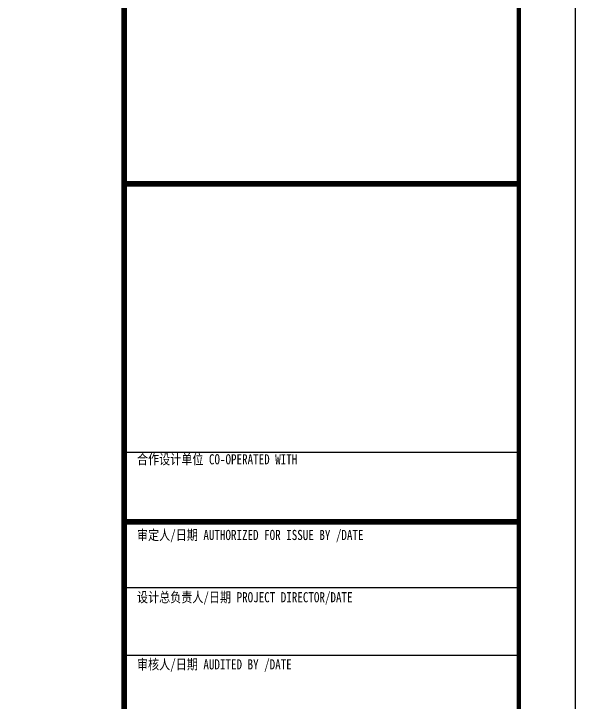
# Model space of a CAD drawing. Extents: x 1035948 to 1665131, y -158296 to 142149.
# Drawn here: x 1615328 to 1665131, y -101856 to -40673 of the extents above; entities that cross this region are included whole.
import ezdxf

# ---------------------------------------------------------------- set-up
doc = ezdxf.new("R2010")
doc.units = 0
doc.header["$LTSCALE"] = 200
doc.header["$MEASUREMENT"] = 0
doc.layers.get('0').update_dxf_attribs({"linetype": 'CONTINUOUS'})
doc.layers.add('X1', color=3, linetype='CONTINUOUS')
doc.styles.add('DIM_FONT', font='SIMPLEX.shx', dxfattribs={"width": 0.8})

msp = doc.modelspace()

# ---------------------------------------------------------------- linework, layer by layer
at = {"color": 3, "const_width": 500}
for points in [[(1625131.48832, -153296.27326), (1625131.48832, 133703.72674)], [(1625106.48832, -55754.07862), (1660131.48832, -55754.07862)], [(1625106.48832, -85754.07862), (1660131.48832, -85754.07862)]]:
    msp.add_lwpolyline(points, dxfattribs=at)
at = {"layer": 'X1'}
for p, q in [((1625106.48832, -79585.73482), (1660131.48832, -79585.73482)), ((1625106.48832, -91585.73482), (1660131.48832, -91585.73482)), ((1625106.48832, -97585.73482), (1660131.48832, -97585.73482))]:
    msp.add_line(p, q, dxfattribs=at)
msp.add_lwpolyline([(1244631.48832, 138703.72674), (1665131.48832, 138703.72674), (1665131.48832, -158296.27326), (1244631.48832, -158296.27326)], close=True, dxfattribs=at)
at = {"layer": 'X1', "const_width": 400}
msp.add_lwpolyline([(1257131.48832, 133703.72674), (1257131.48832, -153296.27326), (1660131.48832, -153296.27326), (1660131.48832, 133703.72674), (1257131.48832, 133703.72674)], dxfattribs=at)

# ---------------------------------------------------------------- texts
at = {"layer": 'X1', "char_height": 900, "attachment_point": 1, "style": 'DIM_FONT'}
for s, insert, width in [('\\f宋体|b0|i0|c134|p2;合作设计单位 CO-OPERATED WITH', (1626256.90645, -79757.69076), 16612.0110389), ('\\f宋体|b0|i0|c134|p2;审定人/日期 AUTHORIZED FOR ISSUE BY /DATE', (1626256.90645, -86474.3356), 24321.212338), ('\\f宋体|b0|i0|c134|p2;设计总负责人/日期 PROJECT DIRECTOR/DATE', (1626256.90645, -91999.31446), 22975), ('\\f宋体|b0|i0|c134|p2;审核人/日期 AUDITED BY /DATE', (1626256.90645, -97957.63408), 22975)]:
    msp.add_mtext(s, dxfattribs=dict(at, insert=insert, width=width))

doc.saveas('drawing.dxf')
